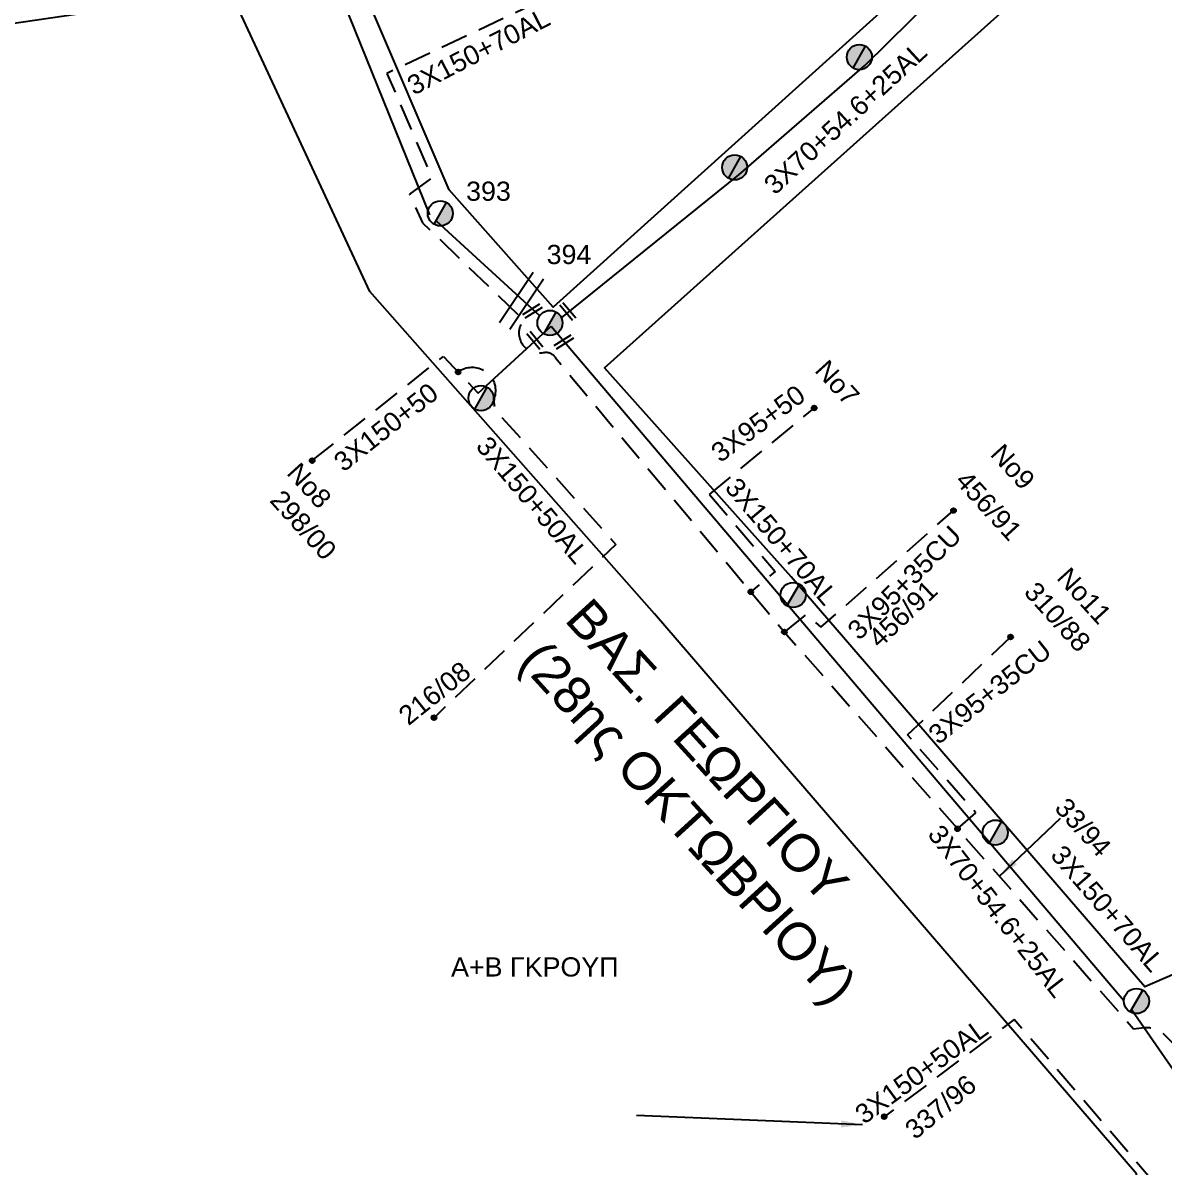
# Model space of a CAD drawing. Header units: millimetres. Extents: x 938 to 3112, y 793 to 1825.
# Drawn here: x 1975.3 to 2082.3, y 953.5 to 1060.8 of the extents above; entities that cross this region are included whole.
import ezdxf
from ezdxf.enums import TextEntityAlignment as Align

# ---------------------------------------------------------------- set-up
doc = ezdxf.new("R2010")
doc.units = ezdxf.units.MM
doc.linetypes.add('DASHED', pattern=[19.05, 12.7, -6.35])
for name, color, linetype in [('Γέφυρες Εναερίου Δικτύου', 7, 'Continuous'), ('Επιγραφές - Σχήματα', 7, 'Continuous'), ('Καλώδια ΧΤ   3x150+50AL', 7, 'DASHED'), ('Καλώδια ΧΤ   3x150+70AL', 7, 'DASHED'), ('Καλώδια ΧΤ   3x95+35CU', 7, 'DASHED'), ('Καλώδια ΧΤ   3x95+50CU', 7, 'DASHED'), ('Μηχανική τομή', 7, 'Continuous'), ('Στύλος Ξύλινος', 7, 'Continuous'), ('Στύλος Ξύλινος @ 1', 7, 'Continuous'), ('Στύλος ΦΜ', 7, 'Continuous'), ('Στύλος ΦΜ @ 1', 7, 'Continuous'), ('Συνδέσεις', 7, 'Continuous'), ('Συνεστραμμένα ΧΤ   3x70+54.6+25AL', 7, 'SYN_LINE'), ('Τομή', 7, 'Continuous'), ('Υπόβαθρο ΔΕΗ', 7, 'Continuous')]:
    doc.layers.add(name, color=color, linetype=linetype)
doc.styles.get("Standard").update_dxf_attribs({"font": 'arial.ttf'})
doc.linetypes.add('SYN_LINE', pattern='A,0.5,-0.0001,["/\\/\\/\\/",Standard,S=0.1,R=0,X=0,Y=-0.05],-0.25', length=0.7501)
doc.dimstyles.new('ISO-25', dxfattribs={"dimtxt": 2.5, "dimasz": 2.5, "dimexe": 1.25, "dimexo": 0.625, "dimtad": 1, "dimtxsty": 'Standard', "dimcen": 2.5, "dimaunit": 2, "dimazin": 0, "dimtfac": 1, "dimtmove": 0, "dimatfit": 3, "dimfxl": 1, "dimarcsym": 0})

# ---------------------------------------------------------------- blocks, each defined once
blk = doc.blocks.new('ΥΠΑΡΧΩΝ ΤΣΙΜΕΝΤΕΝΙΟΣ ΣΤΥΛΟΣ')
at = {"layer": 'Στύλος ΦΜ'}
blk.add_hatch(color=256, dxfattribs=at).paths.add_polyline_path([(-1.29, -2.28, 0.574793), (2.62, 0, 0.268822), (1.3, 2.27)])
blk.add_line((-1.29, -2.28), (1.3, 2.27), dxfattribs=at)
blk.add_circle((0, 0), 2.62, dxfattribs=at)
at = {"layer": 'Στύλος ΦΜ', "flags": 4}
for tag, p in [('ΑΡΙΘΜΟΣ', (-4.68, 8.05)), ('ΤΥΠΟΣ', (-4.91, 3.03))]:
    blk.add_attdef(tag, p, '', height=4, dxfattribs=at)
blk = doc.blocks.new('ΥΠΑΡΧΩΝ ΞΥΛΙΝΟΣ ΣΤΥΛΟΣ')
at = {"layer": 'Στύλος Ξύλινος'}
h = blk.add_hatch(color=7, dxfattribs=at)
h.paths.add_polyline_path([(-2.62, 0, 0.270008), (-1.29, -2.28), (1.3, 2.27, 0.576266)])
h.paths.add_polyline_path([(-1.29, -2.28, 0.574793), (2.62, 0, 0.268822), (1.3, 2.27)])
at = {"layer": 'Στύλος Ξύλινος', "color": 7}
blk.add_line((-1.29, -2.28), (1.3, 2.27), dxfattribs=at)
blk.add_circle((0, 0), 2.62, dxfattribs=at)
at = {"layer": 'Στύλος Ξύλινος', "flags": 4}
for tag, p in [('ΑΡΙΘΜΟΣ', (-4.91, 8.6)), ('ΤΥΠΟΣ', (-4.85, 3.39))]:
    blk.add_attdef(tag, p, '', height=4, dxfattribs=at)
blk = doc.blocks.new('ΤΟΜΗ')
at = {"layer": 'Τομή', "ltscale": 40}
for p, q in [((-5.68, 0), (5.68, 0)), ((5.68, -2.33), (-5.68, -2.33))]:
    blk.add_line(p, q, dxfattribs=at)
blk = doc.blocks.new('ΜΗΧΑΝΙΚΗ ΤΟΜΗ')
at = {"layer": 'Μηχανική τομή', "ltscale": 40}
for p, q in [((-1.89, 0.78), (1.89, 0.78)), ((1.89, 0), (-1.89, 0))]:
    blk.add_line(p, q, dxfattribs=at)
blk = doc.blocks.new('_ΣΥΝΔΕΣΗ')
at = {"layer": 'Συνδέσεις', "linetype": 'SYN_LINE', "ltscale": 40}
blk.add_hatch(color=256, dxfattribs=at).paths.add_polyline_path([(0.5, -0.01, 1), (-0.5, -0.01, 1)])
at = {"layer": 'Συνδέσεις'}
blk.add_circle((0, -0.01), 0.5, dxfattribs=at)

msp = doc.modelspace()

# ---------------------------------------------------------------- linework, layer by layer
at = {"layer": 'Γέφυρες Εναερίου Δικτύου', "color": 6, "linetype": 'SYN_LINE', "ltscale": 10, "flags": 128}
msp.add_lwpolyline([(2017.96, 1026.06), (2024.8, 1032.35)], dxfattribs=at)
at = {"layer": 'Καλώδια ΧΤ   3x150+50AL', "color": 6, "linetype": 'DASHED', "ltscale": 0.2, "flags": 128}
msp.add_lwpolyline([(2002.39, 1019.75), (2014.69, 1029.5), (2017.96, 1026.06)], dxfattribs=at)
msp.add_lwpolyline([(2016.07, 1028.06, -0.716854), (2019.49, 1025.72, 0.315388), (2020.16, 1023.81), (2030.87, 1011.89), (2013.81, 995.65)], format="xyb", dxfattribs=at)
at = {"layer": 'Καλώδια ΧΤ   3x150+50AL', "color": 133, "linetype": 'DASHED', "ltscale": 0.2, "flags": 128}
msp.add_lwpolyline([(2087.23, 955.64), (2081.86, 951.45), (2068.21, 967.37), (2056.02, 958.25)], dxfattribs=at)
at = {"layer": 'Καλώδια ΧΤ   3x150+70AL', "color": 27, "linetype": 'DASHED', "ltscale": 0.2, "flags": 128}
msp.add_lwpolyline([(2023.74, 1062.81), (2009.4, 1056.04), (2013.6, 1046.24), (2011.5, 1044.71), (2012.74, 1042.03), (2022.22, 1032.93, 0.722826), (2024.06, 1029.88, -0.332908), (2025.21, 1029.37), (2046.66, 1003.68), (2079.4, 966.49), (2080.39, 966.6, -0.161413), (2081.95, 966.26), (2086.35, 961.82, -0.785047), (2089.24, 956.48, -0.726729)], format="xyb", dxfattribs=at)
at = {"layer": 'Καλώδια ΧΤ   3x95+35CU', "color": 27, "linetype": 'DASHED', "ltscale": 0.2, "flags": 128}
for points in [[(2046.66, 1003.68), (2048.73, 1005.34), (2050.09, 1004.12), (2062.52, 1015.06)], [(2062.9, 985.24), (2064.6, 986.73), (2058.21, 994.04), (2067.87, 1003.21)]]:
    msp.add_lwpolyline(points, dxfattribs=at)
at = {"layer": 'Καλώδια ΧΤ   3x95+50CU', "color": 27, "linetype": 'DASHED', "ltscale": 0.2, "flags": 128}
for points in [[(2039.64, 1016.58), (2049.45, 1024.67)], [(2039.64, 1016.58), (2045.79, 1009.35), (2043.51, 1007.45)]]:
    msp.add_lwpolyline(points, dxfattribs=at)
at = {"layer": 'Συνεστραμμένα ΧΤ   3x70+54.6+25AL', "color": 6, "linetype": 'SYN_LINE', "ltscale": 20, "flags": 128}
for points in [[(2054.19, 1056.79), (2073.51, 1075.83), (2073.51, 1075.83)], [(2042.39, 1046.54), (2054.19, 1056.79)], [(2025.76, 1033.12), (2042.39, 1046.54)], [(2024.8, 1032.35), (2078.49, 969.15)]]:
    msp.add_lwpolyline(points, dxfattribs=at)
at = {"layer": 'Συνεστραμμένα ΧΤ   3x70+54.6+25AL', "color": 173, "linetype": 'SYN_LINE', "ltscale": 20, "flags": 128}
msp.add_lwpolyline([(2005.29, 1062.78), (2013.39, 1042.79)], dxfattribs=at)
at = {"layer": 'Συνεστραμμένα ΧΤ   3x70+54.6+25AL', "color": 173, "linetype": 'SYN_LINE', "ltscale": 15, "flags": 128}
msp.add_lwpolyline([(2014.01, 1042.22), (2023.73, 1033.33)], dxfattribs=at)
at = {"layer": 'Συνεστραμμένα ΧΤ   3x70+54.6+25AL', "color": 6, "linetype": 'SYN_LINE', "ltscale": 15, "flags": 128}
msp.add_lwpolyline([(2079.21, 968.29), (2079.24, 968.26), (2085.65, 959.03)], dxfattribs=at)
at = {"layer": 'Υπόβαθρο ΔΕΗ', "flags": 128}
for points in [[(2088.4, 1091.26), (2024.98, 1034.14), (2015.23, 1045.13), (2007.59, 1063.03), (1990.67, 1103.22), (2041.54, 1118.51), (2109.47, 1138.55), (2165.28, 1155.11), (2197.54, 1107.53), (2223.98, 1069.22), (2240.62, 1044.94), (2238.33, 1036.72), (2194.49, 1018.02), (2182.74, 1045.06)], [(2088.4, 1091.26), (2024.98, 1034.14), (2015.23, 1045.13), (2007.59, 1063.03), (1990.67, 1103.22), (2041.54, 1118.51), (2109.47, 1138.55), (2165.28, 1155.11), (2197.54, 1107.53), (2223.98, 1069.22), (2240.62, 1044.94), (2238.33, 1036.72), (2194.49, 1018.02), (2182.74, 1045.06)], [(2176.05, 1041.44), (2186.8, 1014.8), (2161.76, 1004.62), (2139.38, 1065.97), (2148.36, 1070.49), (2138.32, 1094.95), (2117.18, 1084.15), (2127.28, 1060.39), (2129.33, 1061.1), (2152.19, 1000.23), (2101.96, 979.72), (2080.45, 970.43), (2047.31, 1008.85), (2029.8, 1028.44), (2088.77, 1081.29), (2093.76, 1085.96)], [(2176.05, 1041.44), (2186.8, 1014.8), (2161.76, 1004.62), (2139.38, 1065.97), (2148.36, 1070.49), (2138.32, 1094.95), (2117.18, 1084.15), (2127.28, 1060.39), (2129.33, 1061.1), (2152.19, 1000.23), (2101.96, 979.72), (2080.45, 970.43), (2047.31, 1008.85), (2029.8, 1028.44), (2088.77, 1081.29), (2093.76, 1085.96)], [(1892.72, 947.91), (1946.58, 884.5), (1991.91, 904.59), (2036.36, 925.65), (2079.94, 947.04), (2079.67, 952.88), (2034.49, 1005.38), (2007.79, 1035.6), (1994.74, 1063.72), (1958.15, 1058.33), (1953.65, 1054.1), (1952.03, 1011.46), (1912.89, 969.7), (1892.72, 947.91)]]:
    msp.add_lwpolyline(points, dxfattribs=at)

# ---------------------------------------------------------------- block references
at = {"layer": 'Μηχανική τομή'}
for p, xscale, yscale, zscale, rotation in [((2022.93, 1033.94), 0.5000000000001207, 0.5000000000001207, 0.5000000000001207, 212.157631367765), ((2026.2, 1033.6), 0.4999999999998697, 0.4999999999998697, 0.4999999999998697, 309.6763589106136), ((2023.12, 1030.89), 0.4999999999998697, 0.4999999999998697, 0.4999999999998697, 309.6763589106136), ((2025.87, 1031.04), 0.5000000000001207, 0.5000000000001207, 0.5000000000001207, 212.157631367765)]:
    msp.add_blockref('ΜΗΧΑΝΙΚΗ ΤΟΜΗ', p, dxfattribs=dict(at, xscale=xscale, yscale=yscale, zscale=zscale, rotation=rotation))
at = {"layer": 'Στύλος Ξύλινος @ 1', "ltscale": 40, "xscale": 0.4499999999998181, "yscale": 0.4499999999998181, "zscale": 0.4499999999998181}
for p in [(2053.69, 1057.57), (2053.69, 1057.57), (2042, 1047.23)]:
    msp.add_blockref('ΥΠΑΡΧΩΝ ΞΥΛΙΝΟΣ ΣΤΥΛΟΣ', p, dxfattribs=at)
at = {"layer": 'Στύλος ΦΜ @ 1', "ltscale": 40}
ref = msp.add_blockref('ΥΠΑΡΧΩΝ ΤΣΙΜΕΝΤΕΝΙΟΣ ΣΤΥΛΟΣ', (2014.4, 1042.92), dxfattribs=dict(at, xscale=0.4499999999998181, yscale=0.4499999999998181, zscale=0.4499999999998181))
ref.add_attrib('ΤΥΠΟΣ', '393', (2016.82, 1044.1), dxfattribs={"layer": 'Στύλος ΦΜ', "height": 1.8, "flags": 4})
ref = msp.add_blockref('ΥΠΑΡΧΩΝ ΤΣΙΜΕΝΤΕΝΙΟΣ ΣΤΥΛΟΣ', (2014.4, 1042.92), dxfattribs=dict(at, xscale=0.4499999999998181, yscale=0.4499999999998181, zscale=0.4499999999998181))
ref.add_attrib('ΤΥΠΟΣ', '393', (2016.82, 1044.1), dxfattribs={"layer": 'Στύλος ΦΜ', "height": 1.8, "flags": 4})
ref = msp.add_blockref('ΥΠΑΡΧΩΝ ΤΣΙΜΕΝΤΕΝΙΟΣ ΣΤΥΛΟΣ', (2024.68, 1032.65), dxfattribs=dict(at, xscale=0.4499999999998181, yscale=0.4499999999998181, zscale=0.4499999999998181))
ref.add_attrib('ΤΥΠΟΣ', '394', (2024.37, 1038.17), dxfattribs={"layer": 'Στύλος ΦΜ', "height": 1.8, "flags": 4})
ref = msp.add_blockref('ΥΠΑΡΧΩΝ ΤΣΙΜΕΝΤΕΝΙΟΣ ΣΤΥΛΟΣ', (2024.68, 1032.65), dxfattribs=dict(at, xscale=0.4499999999998181, yscale=0.4499999999998181, zscale=0.4499999999998181))
ref.add_attrib('ΤΥΠΟΣ', '394', (2024.37, 1038.17), dxfattribs={"layer": 'Στύλος ΦΜ', "height": 1.8, "flags": 4})
at = {"layer": 'Στύλος ΦΜ @ 1', "ltscale": 40, "xscale": 0.4499999999998181, "yscale": 0.4499999999998181, "zscale": 0.4499999999998181}
for p in [(2018.22, 1025.6), (2018.22, 1025.6), (2047.48, 1007.15), (2066.43, 984.88), (2079.67, 969.09), (2079.67, 969.09)]:
    msp.add_blockref('ΥΠΑΡΧΩΝ ΤΣΙΜΕΝΤΕΝΙΟΣ ΣΤΥΛΟΣ', p, dxfattribs=at)
at = {"layer": 'Συνδέσεις', "xscale": 0.4500000000000455, "yscale": 0.4500000000000455, "zscale": 0.4500000000000455}
for p in [(2016.07, 1028.06), (2049.45, 1024.68), (2002.39, 1019.75), (2062.52, 1015.07), (2043.51, 1007.45), (2046.66, 1003.69), (2067.87, 1003.22), (2013.81, 995.66), (2062.9, 985.24), (2056.02, 958.26)]:
    msp.add_blockref('_ΣΥΝΔΕΣΗ', p, dxfattribs=at)
at = {"layer": 'Τομή', "xscale": 0.5000000000000097, "yscale": 0.5000000000000097, "zscale": 0.5000000000000097, "rotation": 236.1644816154548}
msp.add_blockref('ΤΟΜΗ', (2022.5, 1034.41), dxfattribs=at)

# ---------------------------------------------------------------- texts
at = {"layer": 'Επιγραφές - Σχήματα', "linetype": 'DASHED', "ltscale": 0.2, "attachment_point": 1}
for s, insert, char_height, width, rotation in [('Νο7', (2050.75, 1029.36), 1.8, 10.8079, 312.2223), ('Νο9', (2067.2, 1021.49), 1.8, 10.8079, 312.2223), ('Νο8', (2001.24, 1019.73), 1.8, 10.8079, 312.2223), ('456/91', (2063.91, 1018.98), 1.8, 10.8079, 312.2223), ('298/00', (1999.65, 1017.17), 1.8, 10.8079, 312.2223), ('Νο11', (2073.43, 1009.91), 1.8, 10.8079, 312.2223), ('456/91', (2054.35, 1003.39), 1.8, 10.8079, 43.4418), ('310/88', (2070.36, 1008.56), 1.8, 10.8079, 312.2223), ('ΒΑΣ. ΓΕΩΡΓΙΟΥ\\P(28ης ΟΚΤΩΒΡΙΟΥ)', (2028.53, 1007.13), 3.5, 59.0589, 312.3291), ('216/08', (2010.29, 996.25), 1.8, 10.8079, 38.7373), ('33/94', (2073.23, 988.32), 1.8, 10.8079, 312.2223), ('337/96', (2057.77, 957.41), 1.8, 10.8079, 39.7315)]:
    msp.add_mtext(s, dxfattribs=dict(at, insert=insert, char_height=char_height, width=width, rotation=rotation))
at = {"layer": 'Επιγραφές - Σχήματα', "color": 1, "linetype": 'Continuous', "ltscale": 0.2, "insert": (2015.41, 973.19), "char_height": 1.8, "width": 15.5358, "attachment_point": 1}
msp.add_mtext('Α+Β ΓΚΡΟΥΠ', dxfattribs=at)
at = {"layer": 'Καλώδια ΧΤ   3x150+50AL', "ltscale": 0.2}
for s, rotation, p in [('3X150+50', 38.2936, (2009.3, 1022.89)), ('3X150+50AL', 310.2435, (2023.05, 1016.05)), ('3X150+50AL', 36.2425, (2059.5, 962.52))]:
    msp.add_text(s, height=1.8, rotation=rotation, dxfattribs=at).set_placement(p, align=Align.MIDDLE)
at = {"layer": 'Καλώδια ΧΤ   3x150+70AL', "ltscale": 0.2}
for rotation, p in [(27.3891, (2017.98, 1058.11)), (310.2435, (2046.4, 1012.17)), (310.7905, (2076.97, 977.77))]:
    msp.add_text('3X150+70AL', height=1.8, rotation=rotation, dxfattribs=at).set_placement(p, align=Align.MIDDLE)
at = {"layer": 'Καλώδια ΧΤ   3x95+35CU', "ltscale": 0.2}
for rotation, p in [(44.9727, (2057.91, 1008.32)), (38.4741, (2065.92, 998.05))]:
    msp.add_text('3X95+35CU', height=1.8, rotation=rotation, dxfattribs=at).set_placement(p, align=Align.MIDDLE)
at = {"layer": 'Καλώδια ΧΤ   3x95+50CU', "ltscale": 0.2}
msp.add_text('3X95+50', height=1.8, rotation=36.4754, dxfattribs=at).set_placement((2044.19, 1023.23), align=Align.MIDDLE)
at = {"layer": 'Συνεστραμμένα ΧΤ   3x70+54.6+25AL', "ltscale": 20}
for rotation, p in [(42.6195, (2052.37, 1051.86)), (307.8021, (2066.72, 977.52))]:
    msp.add_text('3X70+54.6+25AL', height=1.8, rotation=rotation, dxfattribs=at).set_placement(p, align=Align.MIDDLE)

# ---------------------------------------------------------------- leaders
at = {"layer": 'Επιγραφές - Σχήματα', "ltscale": 40}
msp.add_leader([(2066.79, 980.76), (2072.55, 986.23)], dimstyle='ISO-25', override={"dimasz": 2, "dimtad": 0}, dxfattribs=at)
at = {"layer": 'Επιγραφές - Σχήματα', "color": 1, "ltscale": 40}
msp.add_leader([(2053.98, 957.49), (2032.8, 958.37)], dimstyle='ISO-25', override={"dimasz": 2, "dimtad": 0}, dxfattribs=at)

doc.saveas('drawing.dxf')
